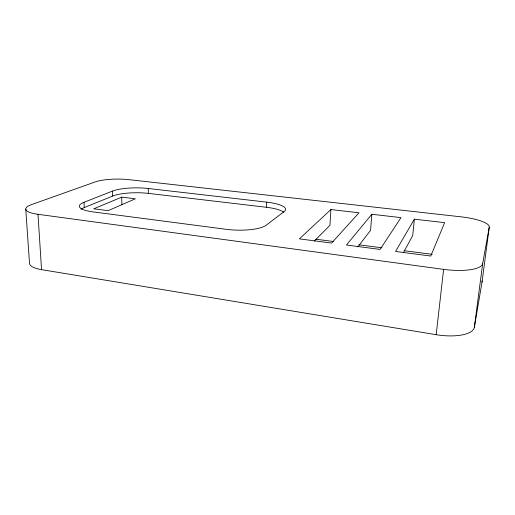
<?xml version="1.0" encoding="UTF-8"?>
<svg xmlns="http://www.w3.org/2000/svg" width="515" height="515" viewBox="0 0 515 515"><rect width="100%" height="100%" fill="white"/><g stroke="black" fill="none" stroke-linecap="round" stroke-linejoin="round"><path stroke-width="0.77" d="M283.752 212.174A28.01 7.229 1.7 0 0 266.551 207.294L266.725 202.144L148.275 188.484A26.806 6.167 -0.5 0 0 112.553 191.065L84.022 202.279L84.254 207.584A28.814 7.204 -1.3 0 0 81.029 209.335M330.913 209.547L299.395 238.87L331.615 243.08L358.981 212.785L330.913 209.547L329.928 225.338L314.214 241.155M371.849 214.266L346.434 245.018L380.089 249.415L400.992 217.626L371.849 214.266L370.562 230.321L357.854 246.891M414.356 219.171L395.578 251.442L430.772 256.039L444.632 222.66L414.356 219.171L412.747 235.497L403.297 252.871M436.186 334.699L443.615 269.364A35.4 10.274 6.4 0 0 482.664 263.661L489.25 227.205A30.05 7.339 5.8 0 0 461.395 216.873L129.008 179.658A25.061 5.427 -0.7 0 0 95.339 181.879L31.647 204.558A29.381 7.049 -2.2 0 0 37.994 214.298L41.548 269.648L436.186 334.699A34.428 12.695 7.9 0 0 474.341 327.36L482.027 282.117L489.25 227.205M474.341 327.36L482.664 263.661M121.707 197.142L93.736 208.807L108.131 210.667L135.355 198.796L121.707 197.142L121.92 204.796M84.254 207.584L112.708 196.054A26.748 6.335 -0.6 0 1 148.359 193.376L266.551 207.294M315.798 239.211L333.34 241.484M358.846 244.799L381.969 247.799M404.288 250.702L432.194 254.32M37.994 214.298L443.615 269.364M25.75 209.077L29.503 263.236A28.698 8.8 -3.4 0 0 41.548 269.648M112.553 191.065L112.708 196.054M148.275 188.484L148.359 193.376M481.976 280.894A29.336 9.148 7 0 1 482.027 282.117M266.725 202.144A28.074 7.049 1.7 0 1 284.299 211.459L266.081 225.274A30.179 8.137 1.3 0 1 226.22 229.31L92.996 211.897A28.879 7.017 -1.2 0 1 84.022 202.279"/></g></svg>
